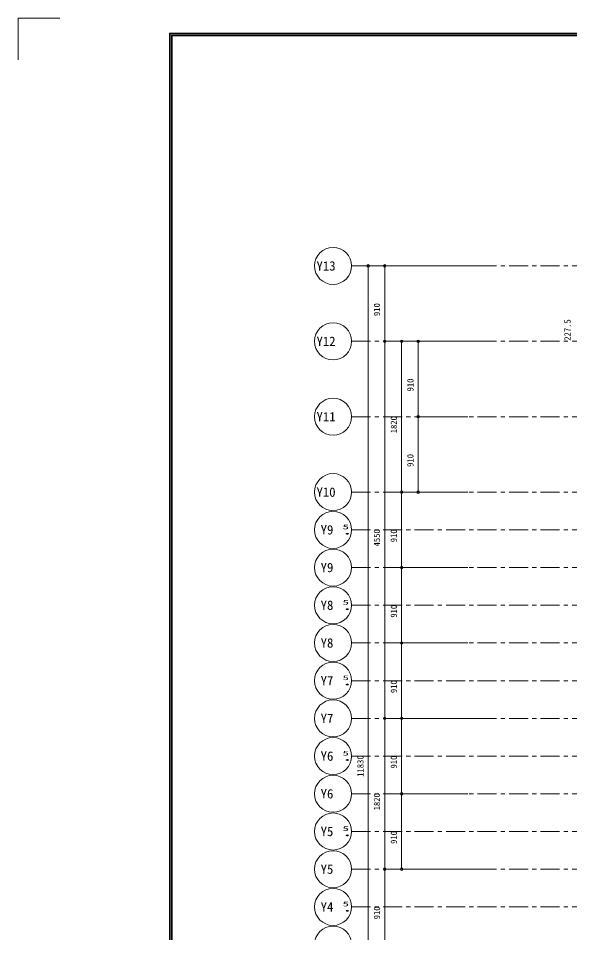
# Model space of a CAD drawing. Units: millimetres on the paper, scale 1:50. Extents: x -297 to 297, y -207 to 207.
# Drawn here: x -296.7 to -163.2, y -14.3 to 206.9 of the extents above; entities that cross this region are included whole.
import ezdxf
from ezdxf.enums import TextEntityAlignment as Align

# ---------------------------------------------------------------- set-up
doc = ezdxf.new("R2010")
doc.units = ezdxf.units.MM
doc.linetypes.add('USER2', pattern=[7.6, 4.6, -1, 1, -1])
for name, color, linetype, lineweight in [('0-1_画層21', 9, 'Continuous', 18), ('0-4_画層40', 9, 'USER2', 18), ('0-5_画層150', 7, 'Continuous', 9)]:
    doc.layers.add(name, color=color, linetype=linetype, lineweight=lineweight)
doc.styles.add('ＭＳ ゴシック', font='')
doc.styles.get('ＭＳ ゴシック').set_extended_font_data('MS Gothic')

msp = doc.modelspace()

# ---------------------------------------------------------------- linework, layer by layer
at = {"layer": '0-1_画層21'}
for p, q in [((-212.287, -89.476), (-212.287, 147.124)), ((-212.287, 147.124), (-184.287, 147.124)), ((-208.287, 128.924), (-208.287, 147.124)), ((-208.287, 147.124), (-184.287, 147.124)), ((-208.287, 37.924), (-208.287, 128.924)), ((-208.287, 128.924), (-184.287, 128.924)), ((-208.287, 128.924), (-184.287, 128.924)), ((-204.208, 92.524), (-204.208, 128.924)), ((-204.208, 128.924), (-188.208, 128.924)), ((-200.208, 110.724), (-200.208, 128.924)), ((-200.208, 128.924), (-188.208, 128.924)), ((-200.208, 92.524), (-200.208, 110.724)), ((-200.208, 110.724), (-188.208, 110.724)), ((-200.208, 110.724), (-188.208, 110.724)), ((-204.208, 74.324), (-204.208, 92.524)), ((-204.208, 92.524), (-188.208, 92.524)), ((-204.208, 92.524), (-188.208, 92.524)), ((-200.208, 92.524), (-188.208, 92.524)), ((-204.208, 56.124), (-204.208, 74.324)), ((-204.208, 74.324), (-188.208, 74.324)), ((-204.208, 74.324), (-188.208, 74.324)), ((-204.208, 37.924), (-204.208, 56.124)), ((-204.208, 56.124), (-188.208, 56.124)), ((-204.208, 56.124), (-188.208, 56.124)), ((-208.287, 37.924), (-184.287, 37.924)), ((-208.287, 1.524), (-208.287, 37.924)), ((-208.287, 37.924), (-184.287, 37.924)), ((-204.208, 19.724), (-204.208, 37.924)), ((-204.208, 37.924), (-188.208, 37.924)), ((-204.208, 37.924), (-188.208, 37.924)), ((-204.208, 1.524), (-204.208, 19.724)), ((-204.208, 19.724), (-188.208, 19.724)), ((-204.208, 19.724), (-188.208, 19.724)), ((-208.287, -16.676), (-208.287, 1.524)), ((-208.287, 1.524), (-184.287, 1.524)), ((-208.287, 1.524), (-184.287, 1.524)), ((-204.208, 1.524), (-188.208, 1.524))]:
    msp.add_line(p, q, dxfattribs=at)
for centre in [(-212.287, 147.124), (-208.287, 147.124), (-208.287, 128.924), (-208.287, 128.924), (-204.208, 128.924), (-200.208, 128.924), (-200.208, 110.724), (-200.208, 110.724), (-204.208, 92.524), (-204.208, 92.524), (-200.208, 92.524), (-204.208, 74.324), (-204.208, 74.324), (-204.208, 56.124), (-204.208, 56.124), (-208.287, 37.924), (-208.287, 37.924), (-204.208, 37.924), (-204.208, 37.924), (-204.208, 19.724), (-204.208, 19.724), (-208.287, 1.524), (-208.287, 1.524), (-204.208, 1.524)]:
    msp.add_circle(centre, 0.3, dxfattribs=at)
at = {"layer": '0-4_画層40'}
for p, q in [((-216.287, 147.124), (100.313, 147.124)), ((-216.287, 128.924), (100.313, 128.924)), ((-216.287, 110.724), (100.313, 110.724)), ((-216.287, 92.524), (100.313, 92.524)), ((-216.287, 83.424), (100.313, 83.424)), ((-216.287, 74.324), (100.313, 74.324)), ((-216.287, 65.224), (100.313, 65.224)), ((-216.287, 56.124), (100.313, 56.124)), ((-216.287, 47.024), (100.313, 47.024)), ((-216.287, 37.924), (100.313, 37.924)), ((-216.287, 28.824), (100.313, 28.824)), ((-216.287, 19.724), (100.313, 19.724)), ((-216.287, 10.624), (100.313, 10.624)), ((-216.287, 1.524), (100.313, 1.524)), ((-216.287, -7.576), (100.313, -7.576))]:
    msp.add_line(p, q, dxfattribs=at)
at = {"layer": '0-4_画層40', "linetype": 'Continuous'}
for centre in [(-220.759, 147.124), (-220.759, 128.924), (-220.759, 110.724), (-220.759, 92.524), (-220.759, 83.424), (-220.759, 74.324), (-220.759, 65.224), (-220.759, 56.124), (-220.759, 47.024), (-220.759, 37.924), (-220.759, 28.824), (-220.759, 19.724), (-220.759, 10.624), (-220.759, 1.524), (-220.759, -7.576), (-220.759, -16.676)]:
    msp.add_circle(centre, 4.472, dxfattribs=at)
at = {"layer": '0-5_画層150'}
for p, q in [((-260.246, 203.326), (285.454, 203.326)), ((-260.246, 203.326), (-260.246, -194.074)), ((285.284, 203.156), (-260.076, 203.156)), ((-260.076, -193.904), (-260.076, 203.156)), ((-259.756, 202.836), (284.964, 202.836)), ((-259.756, 202.836), (-259.756, -193.584)), ((284.754, 202.626), (-259.546, 202.626)), ((-259.546, -167.374), (-259.546, 202.626))]:
    msp.add_line(p, q, dxfattribs=at)
msp.add_lwpolyline([(-286.708, 206.874), (-296.708, 206.874), (-296.708, 196.874)], dxfattribs=at)

# ---------------------------------------------------------------- texts
at = {"layer": '0-1_画層21', "color": 7, "style": 'ＭＳ ゴシック'}
for s, p in [('910', (-208.962, 135.024)), ('227.5', (-162.984, 129.076)), ('910', (-200.883, 116.824)), ('1820', (-204.883, 106.724)), ('910', (-200.883, 98.624)), ('4550', (-208.962, 79.424)), ('910', (-204.883, 80.424)), ('910', (-204.883, 62.224)), ('910', (-204.883, 44.024)), ('11830', (-212.947, 23.824)), ('910', (-204.883, 25.824)), ('1820', (-208.962, 15.724)), ('910', (-204.883, 7.624)), ('910', (-208.962, -10.576))]:
    msp.add_text(s, height=1.524, rotation=90, dxfattribs=at).set_placement(p, align=Align.BOTTOM_LEFT)
at = {"layer": '0-4_画層40', "color": 7, "style": 'ＭＳ ゴシック'}
for s, p in [('Y13', (-224.759, 145.324)), ('Y12', (-224.759, 127.124)), ('Y11', (-224.759, 108.924)), ('Y10', (-224.759, 90.724)), ('Y9', (-223.759, 81.624)), ('Y9', (-223.759, 72.524)), ('Y8', (-223.759, 63.424)), ('Y8', (-223.759, 54.324)), ('Y7', (-223.759, 45.224)), ('Y7', (-223.759, 36.124)), ('Y6', (-223.759, 27.024)), ('Y6', (-223.759, 17.924)), ('Y5', (-223.759, 8.824)), ('Y5', (-223.759, -0.276)), ('Y4', (-223.759, -9.376))]:
    msp.add_text(s, height=2.258, dxfattribs=at).set_placement(p, align=Align.BOTTOM_LEFT)
at = {"layer": '0-4_画層40', "color": 7, "style": 'ＭＳ ゴシック', "width": 2}
for s, height, p in [('5', 1.129, (-218.459, 83.224)), ('.', 2.258, (-218.859, 81.624)), ('5', 1.129, (-218.459, 65.024)), ('.', 2.258, (-218.859, 63.424)), ('5', 1.129, (-218.459, 46.824)), ('.', 2.258, (-218.859, 45.224)), ('5', 1.129, (-218.459, 28.624)), ('.', 2.258, (-218.859, 27.024)), ('5', 1.129, (-218.459, 10.424)), ('.', 2.258, (-218.859, 8.824)), ('5', 1.129, (-218.459, -7.776)), ('.', 2.258, (-218.859, -9.376))]:
    msp.add_text(s, height=height, dxfattribs=at).set_placement(p, align=Align.BOTTOM_LEFT)

doc.saveas('drawing.dxf')
